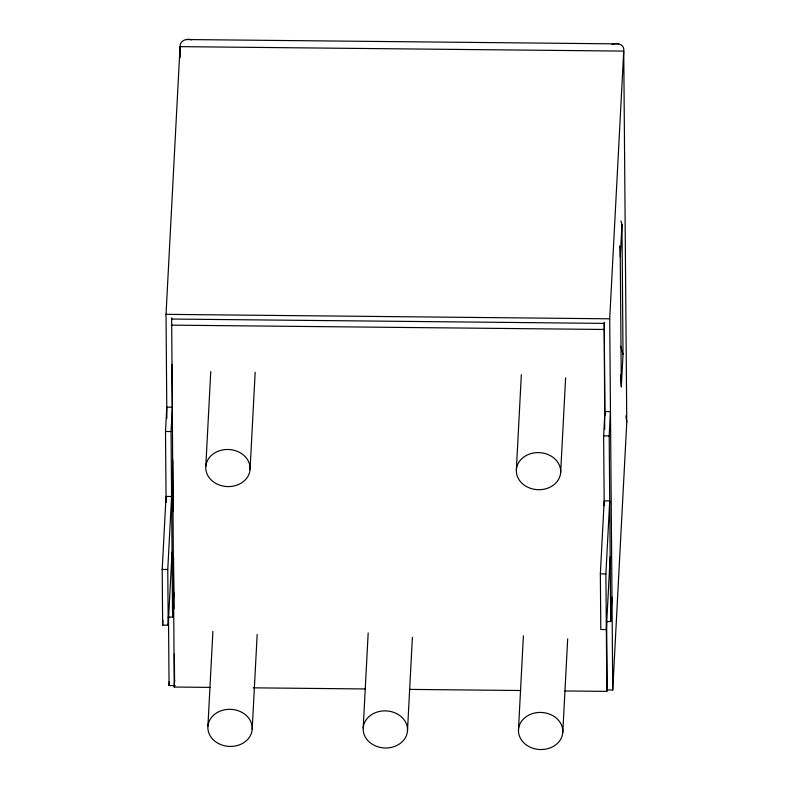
<?xml version="1.0" encoding="UTF-8"?>
<svg xmlns="http://www.w3.org/2000/svg" width="789" height="789" viewBox="0 0 789 789"><rect width="100%" height="100%" fill="white"/><g stroke="black" fill="none" stroke-linecap="round" stroke-linejoin="round"><path stroke-width="1.18" d="M606.583 689.931L612.737 689.99L626.772 422.293L625.914 415.852M166.873 418.209L166.025 314.347L180.05 46.64C179.744 40.624 186.618 38.178 191.54 39.825M166.084 502.485L165.503 431.475L166.785 407.144L172.327 407.203L171.972 364.34M209.992 687.397L174.251 687.032L171.667 317.829M162.209 569.451L166.035 496.439L171.588 496.488L167.761 569.5L168.215 625.184L162.662 625.125L162.209 569.451L167.761 569.5M168.136 617.087L172.574 617.126L171.055 431.534L172.327 407.203M162.662 625.125L162.919 620.262M168.215 625.184L172.041 552.172M175.217 685.592L169.053 685.533L169.25 681.854M172.574 617.126L173.846 592.795M174.251 687.032L174.625 679.733M205.791 466.496L210.762 371.58M207.911 726.324L212.892 631.407M250.064 469.583A22.191 18.551 3 0 0 218.099 451.249A22.191 18.551 3 0 0 215.624 483.282A22.191 18.551 3 0 0 250.064 469.583L255.172 372.24M252.194 729.421A22.191 18.551 3 0 0 220.22 711.076A22.191 18.551 3 0 0 217.744 743.12A22.191 18.551 3 0 0 252.194 729.421L257.165 634.504M363.206 727.882L368.177 632.975M407.479 730.979A22.191 18.551 3 0 0 375.515 712.635A22.191 18.551 3 0 0 373.029 744.678A22.191 18.551 3 0 0 407.479 730.979L412.391 637.285M516.371 469.613L521.342 374.696M518.491 729.44L523.403 635.747M560.644 472.7A22.191 18.551 3 0 0 528.679 454.365A22.191 18.551 3 0 0 526.204 486.399A22.191 18.551 3 0 0 560.644 472.7L565.624 377.793M562.774 732.537A22.191 18.551 3 0 0 530.8 714.203A22.191 18.551 3 0 0 528.324 746.236A22.191 18.551 3 0 0 562.774 732.537L567.686 638.843M604.699 429.177L604.266 322.168M612.737 689.99L609.71 318.805L623.734 51.098C624.927 44.431 617.008 42.192 612.037 44.549M604.216 505.68L603.644 435.883L604.916 411.542L610.469 411.602L609.187 435.932L610.706 621.535L606.268 621.485M600.35 573.85L604.177 500.837L609.719 500.897L605.893 573.909L606.346 629.583L600.804 629.523L600.35 573.85L605.893 573.909M621.959 224.47L623.024 354.379L621.318 386.827L620.262 256.918L621.959 224.47L620.953 220.979M606.346 629.583L610.173 556.57M564.934 690.957L606.84 691.381L607.352 681.607M610.706 621.535L611.988 597.194M186.382 39.539L618.734 43.888M166.025 314.347L609.71 318.805M171.607 319.042L604.196 323.391L604.946 415.231M171.292 325.127L603.881 329.467M165.503 431.475L171.055 431.534M603.644 435.883L609.187 435.932M253.121 687.83L365.277 688.955M409.649 689.399L520.562 690.513M620.677 346.243L623.024 354.379M619.582 245.951L620.262 256.918M620.568 374.647L621.318 386.827M626.772 422.293L623.734 51.098L180.05 46.64L180.139 57.705M606.633 621.624L607.155 685.296M606.337 629.829L606.84 691.381M172.761 460.046L173.185 511.676M173.55 557.152L173.975 608.714M174.349 654.012L174.566 680.946M168.501 617.156L169.053 685.533"/></g></svg>
